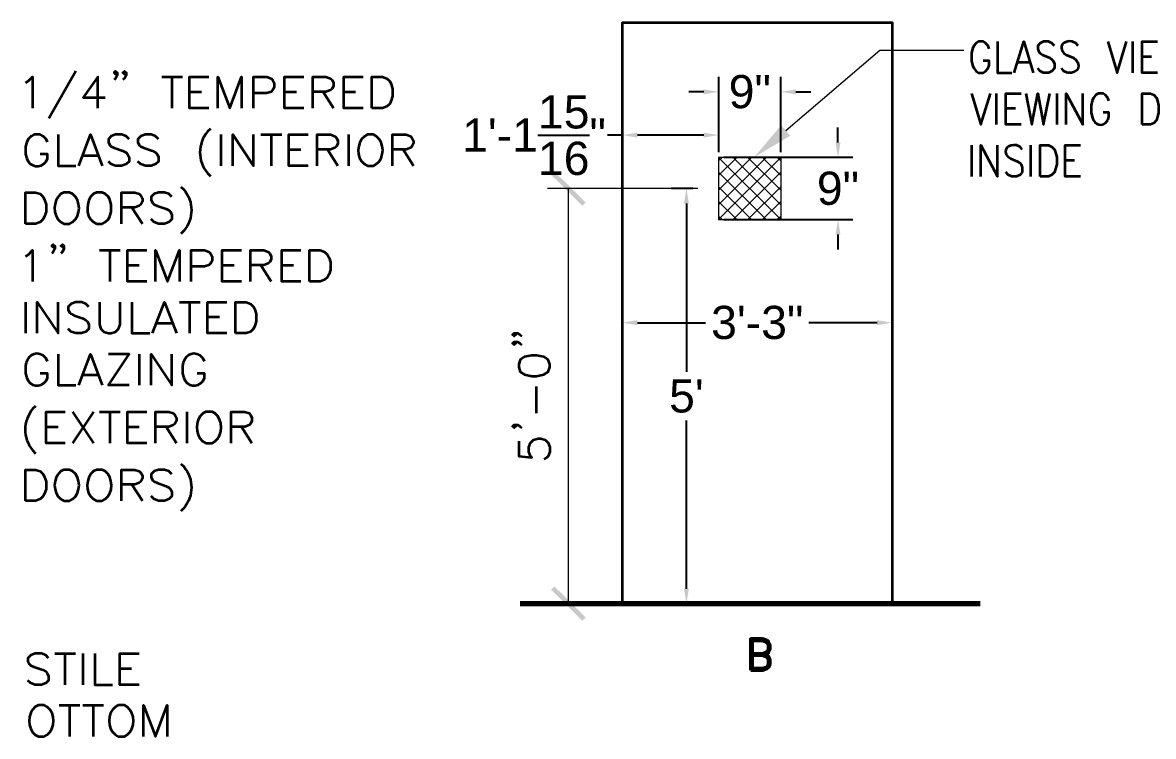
# Model space of a CAD drawing. Header units: inches. Extents: x 5 to 516, y -193 to 129.
# Drawn here: x 246.32 to 259.95, y -110.26 to -101.66 of the extents above; entities that cross this region are included whole.
import ezdxf

# ---------------------------------------------------------------- set-up
doc = ezdxf.new("R2010")
doc.units = ezdxf.units.IN
doc.header["$MEASUREMENT"] = 0
for name, color, linetype in [('Highlight', 210, 'Continuous'), ('PDF3_Geometry', 7, 'Continuous'), ('PDF3_Solid Fills', 7, 'Continuous')]:
    doc.layers.add(name, color=color, linetype=linetype)
doc.styles.get("Standard").update_dxf_attribs({"font": 'arial.ttf'})
doc.dimstyles.get("Standard").update_dxf_attribs({"dimtxt": 0.4, "dimasz": 0.18, "dimexe": 0.18, "dimexo": 0.0625, "dimgap": 0.09, "dimtad": 0, "dimtih": 1, "dimtoh": 1, "dimdec": 4, "dimlfac": 12, "dimzin": 0, "dimdsep": 46, "dimlunit": 4, "dimtxsty": 'Standard', "dimcen": 0.09, "dimadec": 3, "dimazin": 0, "dimtfac": 1, "dimtdec": 4, "dimtofl": 0, "dimtmove": 0, "dimatfit": 3, "dimfxl": 1, "dimtolj": 1, "dimtzin": 0, "dimarcsym": 0})

# ---------------------------------------------------------------- blocks, each defined once
blk = doc.blocks.new('*D21')
at = {"layer": 'Defpoints', "color": 0, "transparency": 16777216}
for p in [(254.456, -103.659), (252.312, -108.659), (254.317, -108.659)]:
    blk.add_point(p, dxfattribs=at)
at = {"layer": 'Highlight', "color": 0, "lineweight": -2, "transparency": 16777216}
for p, q in [((254.393, -103.659), (254.137, -103.659)), ((254.317, -103.839), (254.317, -105.865)), ((254.317, -108.479), (254.317, -106.452)), ((252.375, -108.659), (254.497, -108.659))]:
    blk.add_line(p, q, dxfattribs=at)
at = {"layer": 'Highlight', "color": 0, "transparency": 16777216}
for points in [[(254.287, -103.839), (254.347, -103.839), (254.317, -103.659)], [(254.287, -108.479), (254.347, -108.479), (254.317, -108.659)]]:
    blk.add_solid(points, dxfattribs=at)
at = {"layer": 'Highlight', "color": 0, "transparency": 16777216, "insert": (254.317, -106.159), "char_height": 0.4, "attachment_point": 5}
blk.add_mtext("\\A1;5'", dxfattribs=at)
blk = doc.blocks.new('*D22')
at = {"layer": 'Defpoints', "color": 0, "transparency": 16777216}
for p in [(254.706, -103.282), (256.144, -103.282), (254.706, -104.032)]:
    blk.add_point(p, dxfattribs=at)
at = {"layer": 'Highlight', "color": 0, "lineweight": -2, "transparency": 16777216}
for p, q in [((256.144, -103.102), (256.144, -102.922)), ((254.768, -103.282), (256.324, -103.282)), ((254.768, -104.032), (256.324, -104.032)), ((256.144, -104.212), (256.144, -104.392))]:
    blk.add_line(p, q, dxfattribs=at)
at = {"layer": 'Highlight', "color": 0, "transparency": 16777216}
for points in [[(256.114, -103.102), (256.174, -103.102), (256.144, -103.282)], [(256.114, -104.212), (256.174, -104.212), (256.144, -104.032)]]:
    blk.add_solid(points, dxfattribs=at)
at = {"layer": 'Highlight', "color": 0, "transparency": 16777216, "insert": (256.144, -103.657), "char_height": 0.4, "attachment_point": 5}
blk.add_mtext('\\A1;9"', dxfattribs=at)
blk = doc.blocks.new('*D23')
at = {"layer": 'Defpoints', "color": 0, "transparency": 16777216}
for p in [(254.706, -102.493), (254.706, -103.282), (255.456, -103.282)]:
    blk.add_point(p, dxfattribs=at)
at = {"layer": 'Highlight', "color": 0, "lineweight": -2, "transparency": 16777216}
for p, q in [((254.706, -103.22), (254.706, -102.313)), ((255.456, -103.22), (255.456, -102.313)), ((254.526, -102.493), (254.346, -102.493)), ((255.636, -102.493), (255.816, -102.493))]:
    blk.add_line(p, q, dxfattribs=at)
at = {"layer": 'Highlight', "color": 0, "transparency": 16777216}
for points in [[(254.526, -102.463), (254.526, -102.523), (254.706, -102.493)], [(255.636, -102.463), (255.636, -102.523), (255.456, -102.493)]]:
    blk.add_solid(points, dxfattribs=at)
at = {"layer": 'Highlight', "color": 0, "transparency": 16777216, "insert": (255.081, -102.493), "char_height": 0.4, "attachment_point": 5}
blk.add_mtext('\\A1;9"', dxfattribs=at)
blk = doc.blocks.new('*D24')
at = {"layer": 'Defpoints', "color": 0, "transparency": 16777216}
for p in [(253.546, -103.014), (253.546, -103.014), (254.706, -103.282)]:
    blk.add_point(p, dxfattribs=at)
at = {"layer": 'Highlight', "color": 0, "lineweight": -2, "transparency": 16777216}
for p, q in [((253.546, -102.951), (253.546, -102.834)), ((254.706, -103.22), (254.706, -102.834)), ((253.546, -103.014), (253.366, -103.014)), ((254.526, -103.014), (253.726, -103.014))]:
    blk.add_line(p, q, dxfattribs=at)
at = {"layer": 'Highlight', "color": 0, "transparency": 16777216}
for points in [[(253.726, -102.984), (253.726, -103.044), (253.546, -103.014)], [(254.526, -102.984), (254.526, -103.044), (254.706, -103.014)]]:
    blk.add_solid(points, dxfattribs=at)
at = {"layer": 'Highlight', "color": 0, "transparency": 16777216, "insert": (252.48, -103.014), "char_height": 0.4, "attachment_point": 5}
blk.add_mtext('\\A1;1\'-1{\\H1x;\\S15/16;}"', dxfattribs=at)
blk = doc.blocks.new('*D25')
at = {"layer": 'Defpoints', "color": 0, "transparency": 16777216}
for p in [(253.546, -105.274), (256.795, -105.274), (256.795, -105.274)]:
    blk.add_point(p, dxfattribs=at)
at = {"layer": 'Highlight', "color": 0, "lineweight": -2, "transparency": 16777216}
for p, q in [((253.546, -105.211), (253.546, -105.094)), ((256.795, -105.211), (256.795, -105.094)), ((253.726, -105.274), (254.549, -105.274)), ((256.615, -105.274), (255.792, -105.274))]:
    blk.add_line(p, q, dxfattribs=at)
at = {"layer": 'Highlight', "color": 0, "transparency": 16777216}
for points in [[(253.726, -105.244), (253.726, -105.304), (253.546, -105.274)], [(256.615, -105.244), (256.615, -105.304), (256.795, -105.274)]]:
    blk.add_solid(points, dxfattribs=at)
at = {"layer": 'Highlight', "color": 0, "transparency": 16777216, "insert": (255.171, -105.274), "char_height": 0.4, "attachment_point": 5}
blk.add_mtext('\\A1;3\'-3"', dxfattribs=at)

msp = doc.modelspace()

# ---------------------------------------------------------------- hatches: boundary and pattern name
at = {"layer": 'PDF3_Solid Fills', "transparency": 33554559}
for points in [[(253.0624044, -103.8655259), (253.1024018, -103.8255285), (252.7257611, -103.452219), (252.6857619, -103.4922165)], [(252.7257594, -108.4518984), (252.685762, -108.4918958), (253.0624061, -108.8652053), (253.1024019, -108.8252078)]]:
    msp.add_hatch(color=256, dxfattribs=at).paths.add_polyline_path(points)

# ---------------------------------------------------------------- linework, layer by layer
at = {"layer": 'PDF3_Geometry', "lineweight": 35}
for points in [[(253.5457074, -108.6585519), (253.5457074, -101.6590007), (256.795499, -101.6590007), (256.795499, -108.6585519)], [(257.9654239, -101.975646), (257.9520914, -101.9389817), (257.9220933, -101.9056505), (257.8954284, -101.8856518), (257.8387654, -101.8856518), (257.8087673, -101.9056505), (257.7821023, -101.9389817), (257.7654367, -101.975646), (257.7521042, -102.0289759), (257.7521042, -102.1189702), (257.7654367, -102.1723001), (257.7821023, -102.2089644), (257.8087673, -102.2422956), (257.8387654, -102.2622943), (257.8954284, -102.2622943), (257.9220933, -102.2422956), (257.9520914, -102.2089644), (257.9654239, -102.1723001), (257.9654239, -102.1189702), (257.8954284, -102.1189702)], [(258.0654168, -101.8856521), (258.0654168, -102.2622946), (258.238739, -102.2622946)], [(258.265406, -102.2622962), (258.3820652, -101.8856537), (258.4953913, -102.2622962)], [(258.752042, -101.9389832), (258.722044, -101.905652), (258.6820465, -101.8856533), (258.6220504, -101.8856533), (258.5820529, -101.905652), (258.5520549, -101.9389832), (258.5520549, -101.9756475), (258.5653873, -102.0123118), (258.5820529, -102.0289774), (258.6087179, -102.045643), (258.695379, -102.0823073), (258.722044, -102.1023061), (258.7387096, -102.1189716), (258.752042, -102.155636), (258.752042, -102.2089659), (258.722044, -102.2422971), (258.6820465, -102.2622958), (258.6220504, -102.2622958), (258.5820529, -102.2422971), (258.5520549, -102.2089659)], [(259.0386888, -101.9389832), (259.0086908, -101.905652), (258.9653602, -101.8856533)], [(259.3953317, -101.8856521), (259.5086577, -102.2622946), (259.6219838, -101.8856521)], [(259.6953138, -101.8856521), (259.6953138, -102.2622946)], [(259.9952933, -102.2622962), (259.8086386, -102.2622962), (259.8086386, -101.8856537), (259.9952933, -101.8856537)], [(258.8653666, -102.0289774), (258.8953647, -102.045643), (258.9820258, -102.0823073)], [(259.8086386, -102.06564), (259.9219647, -102.06564)], [(258.3087348, -102.135636), (258.452059, -102.135636)], [(258.9086972, -102.2622958), (258.8653666, -102.2422971), (258.8387016, -102.2089659)], [(246.3495033, -102.38562), (246.3828345, -102.3656213), (246.4361644, -102.3122914), (246.4361644, -102.6889339)], [(246.9561302, -102.2422966), (246.6328175, -102.8122601)], [(247.222779, -102.6889335), (247.222779, -102.312291), (247.0461237, -102.5622749), (247.3127733, -102.5622749)], [(247.4560981, -102.2589615), (247.4360994, -102.2789602), (247.4194338, -102.2589615), (247.4360994, -102.2422959), (247.4560981, -102.2589615), (247.4560981, -102.2956258), (247.4360994, -102.3322902), (247.4194338, -102.3489558)], [(247.562757, -102.2589615), (247.5460914, -102.2789602), (247.5260927, -102.2589615), (247.5460914, -102.2422959), (247.562757, -102.2589615), (247.562757, -102.2956258), (247.5460914, -102.3322902), (247.5260927, -102.3489558)], [(247.9927289, -102.312291), (248.2427128, -102.312291)], [(248.1160561, -102.312291), (248.1160561, -102.6889335)], [(248.5626956, -102.6889351), (248.3293772, -102.6889351), (248.3293772, -102.3122926), (248.5626956, -102.3122926)], [(248.6693551, -102.6889351), (248.6693551, -102.3122926), (248.8126793, -102.6889351), (248.9560034, -102.3122926), (248.9560034, -102.6889351)], [(249.099327, -102.6889351), (249.099327, -102.3122926), (249.2593168, -102.3122926), (249.3126467, -102.3322913), (249.3293123, -102.3489569), (249.349311, -102.3856212), (249.349311, -102.4389511), (249.3293123, -102.4722823), (249.3126467, -102.492281), (249.2593168, -102.5089466), (249.099327, -102.5089466)], [(249.7059532, -102.6889351), (249.4726348, -102.6889351), (249.4726348, -102.3122926), (249.7059532, -102.3122926)], [(249.8126127, -102.6889351), (249.8126127, -102.3122926), (249.9726025, -102.3122926), (250.0259324, -102.3322913), (250.0459311, -102.3489569), (250.0625967, -102.3856212), (250.0625967, -102.4189524), (250.0459311, -102.4556167), (250.0259324, -102.4722823), (249.9726025, -102.492281), (249.8126127, -102.492281)], [(250.4192421, -102.6889351), (250.1892569, -102.6889351), (250.1892569, -102.3122926), (250.4192421, -102.3122926)], [(248.3293772, -102.4922806), (248.4727013, -102.4922806)], [(249.4726348, -102.4922806), (249.6159589, -102.4922806)], [(249.9392729, -102.4922806), (250.0625983, -102.6889346)], [(250.1892569, -102.4922806), (250.3292479, -102.4922806)], [(257.7521061, -102.5122802), (257.8654322, -102.8855896), (257.9820914, -102.5122802)], [(258.0520849, -102.5122802), (258.0520849, -102.8855896)], [(258.3520644, -102.8855879), (258.1654097, -102.8855879), (258.1654097, -102.5122785), (258.3520644, -102.5122785)], [(258.4087277, -102.5122802), (258.4820564, -102.8855896), (258.5520519, -102.5122802), (258.6220474, -102.8855896), (258.695376, -102.5122802)], [(258.7820389, -102.5122802), (258.7820389, -102.8855896)], [(258.8953637, -102.8855879), (258.8953637, -102.5122785), (259.0953509, -102.8855879), (259.0953509, -102.5122785)], [(259.4086636, -102.6022741), (259.3953311, -102.5656098), (259.3653331, -102.5289455), (259.3386681, -102.5122799), (259.2820051, -102.5122799), (259.252007, -102.5289455), (259.2220089, -102.5656098), (259.2086764, -102.6022741), (259.195344, -102.655604), (259.195344, -102.7422652), (259.2086764, -102.7955951)], [(258.1654097, -102.6889351), (258.2820689, -102.6889351)], [(259.3953311, -102.8322594), (259.4086636, -102.7955951), (259.4086636, -102.7422652), (259.3386681, -102.7422652)], [(246.6161522, -103.0989091), (246.5994866, -103.0622448), (246.5628223, -103.0289136), (246.526158, -103.0089149), (246.4561625, -103.0089149), (246.4194982, -103.0289136), (246.3828338, -103.0622448), (246.3661682, -103.0989091), (246.3495027, -103.152239), (246.3495027, -103.2422332), (246.3661682, -103.2955632)], [(246.742809, -103.0089134), (246.742809, -103.385556), (246.9561287, -103.385556)], [(246.992793, -103.3855559), (247.132784, -103.0089134), (247.2761081, -103.3855559)], [(247.5994232, -103.0622429), (247.5627589, -103.0289117), (247.509429, -103.008913), (247.4361003, -103.008913), (247.3827704, -103.0289117), (247.3494392, -103.0622429), (247.3494392, -103.0989072), (247.3661048, -103.1355715), (247.3827704, -103.1522371), (247.4194347, -103.1689027), (247.5260946, -103.205567), (247.5627589, -103.2222326), (247.5794245, -103.2422313), (247.5994232, -103.2788957), (247.5994232, -103.3322256), (247.5627589, -103.3655568), (247.509429, -103.3855555), (247.4361003, -103.3855555), (247.3827704, -103.3655568), (247.3494392, -103.3322256)], [(247.956066, -103.0622429), (247.9194017, -103.0289117), (247.8660718, -103.008913), (247.7960763, -103.008913), (247.7427464, -103.0289117), (247.7060821, -103.0622429), (247.7060821, -103.0989072), (247.7227477, -103.1355715), (247.7427464, -103.1522371), (247.7760776, -103.1689027), (247.8827374, -103.205567), (247.9194017, -103.2222326), (247.9360673, -103.2422313), (247.956066, -103.2788957), (247.956066, -103.3322256), (247.9194017, -103.3655568), (247.8660718, -103.3855555), (247.7960763, -103.3855555), (247.7427464, -103.3655568), (247.7060821, -103.3322256)], [(248.5793612, -102.9389191), (248.54603, -102.9722503)], [(248.706018, -103.0089134), (248.706018, -103.385556)], [(248.8493431, -103.3855559), (248.8493431, -103.0089134), (249.099327, -103.3855559), (249.099327, -103.0089134)], [(249.189321, -103.0089134), (249.439305, -103.0089134)], [(249.3126448, -103.0089134), (249.3126448, -103.385556)], [(249.7592843, -103.3855559), (249.5259659, -103.3855559), (249.5259659, -103.0089134), (249.7592843, -103.0089134)], [(249.8659439, -103.3855559), (249.8659439, -103.0089134), (250.0259336, -103.0089134), (250.0792635, -103.0289121), (250.0992622, -103.0455777), (250.1159278, -103.082242), (250.1159278, -103.1155732), (250.0992622, -103.1522375), (250.0792635, -103.1689031), (250.0259336, -103.1889018), (249.8659439, -103.1889018)], [(250.2425846, -103.0089134), (250.2425846, -103.385556)], [(250.5792305, -103.0289122), (250.5458993, -103.0089134), (250.4725707, -103.0089134), (250.4392395, -103.0289122), (250.4025752, -103.0622434)], [(250.7758858, -103.3855559), (250.7758858, -103.0089134), (250.9392087, -103.0089134), (250.9925386, -103.0289121), (251.0092042, -103.0455777), (251.0258698, -103.082242), (251.0258698, -103.1155732), (251.0092042, -103.1522375), (250.9925386, -103.1689031), (250.9392087, -103.1889018), (250.7758858, -103.1889018)], [(257.7521061, -103.1355719), (257.7521061, -103.5122144)], [(257.865431, -103.5122161), (257.865431, -103.1355735), (258.0654182, -103.5122161), (258.0654182, -103.1355735)], [(258.3653989, -103.1889031), (258.338734, -103.1555719), (258.2954034, -103.1355731)], [(258.4653918, -103.1355719), (258.4653918, -103.5122144)], [(259.0653534, -103.5122161), (258.8820318, -103.5122161), (258.8820318, -103.1355735), (259.0653534, -103.1355735)], [(246.5994866, -103.3322275), (246.6161522, -103.2955632), (246.6161522, -103.2422332), (246.526158, -103.2422332)], [(247.0461241, -103.2588974), (247.2227795, -103.2588974)], [(249.5259659, -103.1889031), (249.6692901, -103.1889031)], [(249.9926006, -103.1889031), (250.1159261, -103.3855571)], [(250.9025426, -103.1889031), (251.025868, -103.3855571)], [(258.1954098, -103.2788973), (258.2220748, -103.2955629), (258.3087359, -103.3322272), (258.338734, -103.3522259), (258.3520665, -103.3688915), (258.3653989, -103.4055558), (258.3653989, -103.4588857), (258.338734, -103.4922169), (258.2954034, -103.5122157), (258.2387404, -103.5122157), (258.1954098, -103.4922169), (258.1654118, -103.4588857)], [(250.4725707, -103.385556), (250.5458993, -103.385556), (250.5792305, -103.3655572)], [(258.8820318, -103.3155598), (258.9953579, -103.3155598)], [(248.54603, -103.4722182), (248.5793612, -103.5088825)], [(246.9194649, -103.7222015), (246.8828006, -103.7055359), (246.8128051, -103.7055359), (246.7761407, -103.7222015), (246.7428095, -103.7588658)], [(247.2061141, -104.0821784), (247.2761096, -104.0821784), (247.312774, -104.0621797), (247.3494383, -104.0288485), (247.3661039, -103.9921842), (247.3827695, -103.9388543), (247.3827695, -103.8488601), (247.3661039, -103.7955301), (247.3494383, -103.7588658), (247.312774, -103.7222015), (247.2761096, -103.7055359), (247.2061141, -103.7055359), (247.1694498, -103.7222015), (247.1327855, -103.7588658)], [(247.5094292, -104.0821784), (247.5094292, -103.7055358), (247.669419, -103.7055358), (247.7227489, -103.7222014), (247.7427476, -103.7422002), (247.7594132, -103.7788645), (247.7594132, -103.8121957), (247.7427476, -103.84886), (247.7227489, -103.8655256), (247.669419, -103.8855243), (247.5094292, -103.8855243)], [(248.1160561, -103.7588654), (248.0793917, -103.722201), (248.0260618, -103.7055354), (247.9560663, -103.7055354), (247.9027364, -103.722201), (247.8660721, -103.7588654), (247.8660721, -103.7955297), (247.8827377, -103.832194), (247.9027364, -103.8488596), (247.9360676, -103.8655252), (248.0460605, -103.9021895), (248.0793917, -103.9188551), (248.0993905, -103.9388538), (248.1160561, -103.9755181), (248.1160561, -104.028848), (248.0793917, -104.0621792), (248.0260618, -104.082178), (247.9560663, -104.082178), (247.9027364, -104.0621792), (247.8660721, -104.028848)], [(248.2227149, -103.6355399), (248.2593793, -103.6688711)], [(247.632753, -103.8855238), (247.7594116, -104.0821779)], [(246.8128051, -104.0821784), (246.8828006, -104.0821784), (246.9194649, -104.0621797)], [(248.2593793, -104.168839), (248.2227149, -104.2055033)], [(246.7061462, -104.348829), (246.6861475, -104.3654946), (246.6694819, -104.348829), (246.6861475, -104.3321634), (246.7061462, -104.348829), (246.7061462, -104.3854933), (246.6861475, -104.4188245), (246.6694819, -104.4388232)], [(246.8128051, -104.348829), (246.7961395, -104.3654946), (246.7761407, -104.348829), (246.7961395, -104.3321634), (246.8128051, -104.348829), (246.8128051, -104.3854933), (246.7961395, -104.4188245), (246.7761407, -104.4388232)], [(246.3495033, -104.4754857), (246.3828345, -104.455487), (246.4361644, -104.4021571), (246.4361644, -104.7787996)], [(247.2427769, -104.4021567), (247.4927609, -104.4021567)], [(247.3661041, -104.4021567), (247.3661041, -104.7787992)], [(247.8127437, -104.7788008), (247.5794253, -104.7788008), (247.5794253, -104.4021583), (247.8127437, -104.4021583)], [(247.9194032, -104.7788008), (247.9194032, -104.4021583), (248.0627274, -104.7788008), (248.2060515, -104.4021583), (248.2060515, -104.7788008)], [(248.3493751, -104.7788008), (248.3493751, -104.4021583), (248.5093649, -104.4021583), (248.5626948, -104.4188239), (248.5793604, -104.4388226), (248.5993591, -104.475487), (248.5993591, -104.5288169), (248.5793604, -104.5621481), (248.5626948, -104.5821468), (248.5093649, -104.5988124), (248.3493751, -104.5988124)], [(248.9560013, -104.7788008), (248.7226829, -104.7788008), (248.7226829, -104.4021583), (248.9560013, -104.4021583)], [(249.0626608, -104.7788008), (249.0626608, -104.4021583), (249.2226506, -104.4021583), (249.2759805, -104.4188239), (249.2959792, -104.4388226), (249.3126448, -104.475487), (249.3126448, -104.5088182), (249.2959792, -104.5454825), (249.2759805, -104.5621481), (249.2226506, -104.5821468), (249.0626608, -104.5821468)], [(249.6692902, -104.7788008), (249.439305, -104.7788008), (249.439305, -104.4021583), (249.6692902, -104.4021583)], [(247.5794253, -104.5821463), (247.7227494, -104.5821463)], [(248.7226829, -104.5821463), (248.866007, -104.5821463)], [(249.189321, -104.5821463), (249.3126464, -104.7788004)], [(249.439305, -104.5821463), (249.579296, -104.5821463)], [(246.3495033, -105.0287848), (246.3495033, -105.4020942)], [(246.492825, -105.4020926), (246.492825, -105.0287832), (246.742809, -105.4020926), (246.742809, -105.0287832)], [(247.1161202, -105.0821143), (247.0794559, -105.0454499), (247.0261259, -105.0287843), (246.9561304, -105.0287843), (246.9028005, -105.0454499), (246.8661362, -105.0821143), (246.8661362, -105.1154455), (246.8828018, -105.1521098), (246.9028005, -105.1687754), (246.9361317, -105.1887741), (247.0461247, -105.2254384), (247.0794559, -105.242104), (247.0994546, -105.2587696), (247.1161202, -105.2954339), (247.1161202, -105.3487638), (247.0794559, -105.3854281), (247.0261259, -105.4020937), (246.9561304, -105.4020937), (246.9028005, -105.3854281), (246.8661362, -105.3487638)], [(247.2427769, -105.0287848), (247.2427769, -105.2954344), (247.2594425, -105.3487643), (247.2961069, -105.3854286), (247.3494368, -105.4020942), (247.382768, -105.4020942), (247.4360979, -105.3854286), (247.4727622, -105.3487643), (247.4927609, -105.2954344), (247.4927609, -105.0287848)], [(247.632753, -105.0287848), (247.632753, -105.4020942), (247.8494058, -105.4020942)], [(247.882737, -105.4020926), (248.0260611, -105.0287832), (248.1693853, -105.4020926)], [(248.20605, -105.0287848), (248.456034, -105.0287848)], [(248.3293772, -105.0287848), (248.3293772, -105.4020942)], [(248.7760132, -105.4020926), (248.5460279, -105.4020926), (248.5460279, -105.0287832), (248.7760132, -105.0287832)], [(248.5460279, -105.2054398), (248.6893521, -105.2054398)], [(247.9360681, -105.2787688), (248.1160566, -105.2787688)], [(252.2424564, -105.3987596), (252.259122, -105.4187583), (252.2424564, -105.4354239), (252.2224577, -105.4187583), (252.2424564, -105.3987596), (252.2791207, -105.3987596), (252.3124519, -105.4187583), (252.3324506, -105.4354239)], [(252.2424564, -105.5054202), (252.259122, -105.5254189), (252.2424564, -105.5420845), (252.2224577, -105.5254189), (252.2424564, -105.5054202), (252.2791207, -105.5054202), (252.3124519, -105.5254189), (252.3324506, -105.5420845)], [(246.6161522, -105.7420722), (246.5994866, -105.7054079), (246.5628223, -105.6687436)], [(246.742809, -105.6520766), (246.742809, -106.0287191), (246.9561287, -106.0287191)], [(246.992793, -106.0287207), (247.132784, -105.6520782), (247.2761081, -106.0287207)], [(247.5994232, -106.0287207), (247.3494392, -106.0287207), (247.5994232, -105.6520782), (247.3494392, -105.6520782)], [(247.722747, -105.6520766), (247.722747, -106.0287191)], [(247.8660721, -106.0287207), (247.8660721, -105.6520782), (248.1160561, -106.0287207), (248.1160561, -105.6520782)], [(248.5093651, -105.7420722), (248.4926995, -105.7054079), (248.4560352, -105.6687436)], [(246.3495027, -105.7954021), (246.3495027, -105.8853964), (246.3661682, -105.9387263)], [(246.5994866, -105.9753906), (246.6161522, -105.9387263), (246.6161522, -105.8853964), (246.526158, -105.8853964)], [(248.2427156, -105.7954021), (248.2427156, -105.8853964), (248.2593812, -105.9387263)], [(248.4926995, -105.9753906), (248.5093651, -105.9387263), (248.5093651, -105.8853964), (248.4193709, -105.8853964)], [(247.0461241, -105.9020605), (247.2227795, -105.9020605)], [(252.5091087, -106.3653657), (252.5091087, -106.0420531)], [(246.4728271, -106.2787047), (246.4361628, -106.3120359)], [(246.8294726, -106.7253415), (246.5994873, -106.7253415), (246.5994873, -106.348699), (246.8294726, -106.348699)], [(246.9194673, -106.3487007), (247.1694513, -106.7253433)], [(247.1694513, -106.3487007), (246.9194673, -106.7253433)], [(247.2427769, -106.3487007), (247.4927609, -106.3487007)], [(247.3661041, -106.3487007), (247.3661041, -106.7253433)], [(247.8127437, -106.7253415), (247.5794253, -106.7253415), (247.5794253, -106.348699), (247.8127437, -106.348699)], [(247.9194032, -106.7253415), (247.9194032, -106.348699), (248.079393, -106.348699), (248.1327229, -106.3653646), (248.1527216, -106.3853633), (248.1693872, -106.4186945), (248.1693872, -106.4553588), (248.1527216, -106.4920231), (248.1327229, -106.5086887), (248.079393, -106.5286874), (247.9194032, -106.5286874)], [(248.296044, -106.3487007), (248.296044, -106.7253433)], [(248.6326899, -106.3653663), (248.5993587, -106.3487007), (248.52603, -106.3487007), (248.4926988, -106.3653663), (248.4560345, -106.4020307)], [(248.8293452, -106.7253415), (248.8293452, -106.348699), (248.992668, -106.348699), (249.0459979, -106.3653646), (249.0626635, -106.3853633), (249.0793291, -106.4186945), (249.0793291, -106.4553588), (249.0626635, -106.4920231), (249.0459979, -106.5086887), (248.992668, -106.5286874), (248.8293452, -106.5286874)], [(246.5994873, -106.5286887), (246.7428114, -106.5286887)], [(247.5794253, -106.5286887), (247.7227494, -106.5286887)], [(248.04606, -106.5286887), (248.1693854, -106.7253427)], [(248.9560019, -106.5286887), (249.0793274, -106.7253427)], [(252.2424564, -106.5053561), (252.259122, -106.5253548), (252.2424564, -106.5420204), (252.2224577, -106.5253548), (252.2424564, -106.5053561), (252.2791207, -106.5053561), (252.3124519, -106.5253548), (252.3324506, -106.5420204)], [(248.52603, -106.7253433), (248.5993587, -106.7253433), (248.6326899, -106.7053445)], [(252.2957875, -106.7020106), (252.2957875, -106.8819991), (252.4557773, -106.8986647), (252.4391117, -106.8819991), (252.419113, -106.8286691), (252.419113, -106.7753392), (252.4391117, -106.7220093), (252.4724429, -106.685345), (252.5291059, -106.6686794), (252.5624371, -106.6686794), (252.615767, -106.685345), (252.6524313, -106.7220093), (252.6690969, -106.7753392), (252.6690969, -106.8286691), (252.6524313, -106.8819991), (252.6357657, -106.8986647), (252.5991014, -106.9186634)], [(246.4361628, -106.8120038), (246.4728271, -106.8486681)], [(248.2227149, -106.9753255), (248.2593793, -107.0086567)], [(246.9194649, -107.0619871), (246.8828006, -107.0453215), (246.8128051, -107.0453215), (246.7761407, -107.0619871), (246.7428095, -107.0986514)], [(247.312774, -107.0619871), (247.2761096, -107.0453215), (247.2061141, -107.0453215), (247.1694498, -107.0619871), (247.1327855, -107.0986514)], [(247.5094292, -107.421964), (247.5094292, -107.0453215), (247.669419, -107.0453215), (247.7227489, -107.061987), (247.7427476, -107.0819858), (247.7594132, -107.115317), (247.7594132, -107.1519813), (247.7427476, -107.1886456), (247.7227489, -107.2053112), (247.669419, -107.2253099), (247.5094292, -107.2253099)], [(248.1160561, -107.0986527), (248.0793917, -107.0619883), (248.0260618, -107.0453227), (247.9560663, -107.0453227), (247.9027364, -107.0619883), (247.8660721, -107.0986527), (247.8660721, -107.135317), (247.8827377, -107.1719813), (247.9027364, -107.1886469), (247.9360676, -107.2053125), (248.0460605, -107.2419768), (248.0793917, -107.2586424), (248.0993905, -107.2786411), (248.1160561, -107.3119723), (248.1160561, -107.3653022), (248.0793917, -107.4019665), (248.0260618, -107.4219653), (247.9560663, -107.4219653), (247.9027364, -107.4019665), (247.8660721, -107.3653022)], [(247.632753, -107.2253094), (247.7594116, -107.4219635)], [(246.8128051, -107.421964), (246.8828006, -107.421964), (246.9194649, -107.4019653)], [(247.2061141, -107.421964), (247.2761096, -107.421964), (247.312774, -107.4019653)], [(248.2593793, -107.5086246), (248.2227149, -107.5452889)], [(246.6294842, -109.3151752), (246.596153, -109.281844), (246.542823, -109.2618453), (246.4694944, -109.2618453), (246.4161645, -109.281844), (246.3795002, -109.3151752), (246.3795002, -109.3518395), (246.3994989, -109.3885038), (246.4161645, -109.4051694), (246.4528288, -109.421835), (246.5594886, -109.4584993), (246.596153, -109.478498), (246.6128186, -109.4951636), (246.6294842, -109.531828), (246.6294842, -109.5851579), (246.596153, -109.6184891), (246.542823, -109.6384878), (246.4694944, -109.6384878), (246.4161645, -109.6184891), (246.3795002, -109.5851579)], [(246.7028132, -109.2618474), (246.9527972, -109.2618474)], [(246.826137, -109.2618474), (246.826137, -109.63849)], [(247.0427911, -109.2618474), (247.0427911, -109.63849)], [(247.1861162, -109.2618474), (247.1861162, -109.63849), (247.3994359, -109.63849)], [(247.7194166, -109.6384882), (247.4894313, -109.6384882), (247.4894313, -109.2618457), (247.7194166, -109.2618457)], [(247.4894313, -109.4418353), (247.6294224, -109.4418353)], [(246.6128202, -109.9018049), (246.5761559, -109.8818062), (246.5061604, -109.8818062), (246.469496, -109.9018049), (246.4361648, -109.9384692)], [(246.7561443, -109.8818062), (247.0061283, -109.8818062)], [(246.8794681, -109.8818062), (246.8794681, -110.2584487)], [(247.0427911, -109.8818062), (247.2927751, -109.8818062)], [(247.1661149, -109.8818062), (247.1661149, -110.2584487)], [(247.5760899, -109.9018049), (247.5427587, -109.8818062), (247.46943, -109.8818062), (247.4360988, -109.9018049), (247.3994345, -109.9384692)], [(247.7727451, -110.2584486), (247.7727451, -109.8818061), (247.9160693, -110.2584486), (248.0593934, -109.8818061), (248.0593934, -110.2584486)], [(246.5061604, -110.2584487), (246.5761559, -110.2584487), (246.6128202, -110.2417831)], [(247.46943, -110.2584487), (247.5427587, -110.2584487), (247.5760899, -110.2417831)]]:
    msp.add_lwpolyline(points, dxfattribs=at)
at = {"layer": 'PDF3_Geometry', "lineweight": 15}
for points in [[(255.5155823, -102.958917), (256.648843, -101.9889792), (257.6621113, -101.9889792)], [(254.7056333, -103.5022154), (254.9256192, -103.2822295)], [(254.7056333, -103.3255605), (254.7489639, -103.2822299)], [(254.7056333, -104.0321819), (255.4555852, -103.28223), (255.4555852, -104.0321819), (254.7056333, -103.28223), (254.7056333, -104.0321819), (255.4555852, -104.0321819)], [(255.4555852, -103.28223), (254.7056333, -103.28223)], [(254.7056333, -103.855527), (255.2789299, -103.2822304)], [(254.7056333, -103.678872), (255.1022745, -103.2822308)], [(255.4555852, -103.855527), (254.8822886, -103.2822304)], [(255.4555852, -103.678872), (255.058944, -103.2822308)], [(255.4555852, -103.5022154), (255.2355993, -103.2822295)], [(255.4555852, -103.3255605), (255.4122547, -103.2822299)], [(255.2789303, -104.0321819), (254.7056337, -103.4588853)], [(254.8822882, -104.0321819), (255.4555848, -103.4588853)], [(254.4556493, -103.6588724), (252.6424323, -103.6588724)], [(252.8924154, -103.6588724), (252.8924154, -108.6585519)], [(255.1022754, -104.0321819), (254.7056341, -103.6355407)], [(255.0589432, -104.0321819), (255.4555844, -103.6355407)], [(254.9256204, -104.0321819), (254.7056345, -103.812196)], [(255.2355981, -104.0321819), (255.455584, -103.812196)], [(254.7489621, -104.0321819), (254.7056315, -103.9888514)], [(255.4122564, -104.0321819), (255.455587, -103.9888514)], [(253.2957234, -108.6585519), (252.642432, -108.6585519)]]:
    msp.add_lwpolyline(points, dxfattribs=at)
at = {"layer": 'PDF3_Geometry', "lineweight": 35}
for points in [[(250.5259018, -102.6889351), (250.5259018, -102.3122926), (250.6525604, -102.3122926), (250.7058903, -102.3322913), (250.7425546, -102.3656225), (250.7592202, -102.4022868), (250.7758858, -102.4556167), (250.7758858, -102.545611), (250.7592202, -102.5989409), (250.7425546, -102.6356052), (250.7058903, -102.6689364), (250.6525604, -102.6889351)], [(259.8086386, -102.8855879), (259.8086386, -102.5122785), (259.9086322, -102.5122785), (259.9519628, -102.5289441), (259.9819609, -102.5656085), (259.9952933, -102.6022728), (260.0086258, -102.6556027), (260.0086258, -102.7422638), (259.9952933, -102.7955937), (259.9819609, -102.832258), (259.9519628, -102.8689223), (259.9086322, -102.8855879)], [(258.5820497, -103.5122161), (258.5820497, -103.1355735), (258.6820433, -103.1355735), (258.7220407, -103.1555723), (258.7520388, -103.1889035), (258.7653713, -103.2255678), (258.7820369, -103.2788977), (258.7820369, -103.3688919), (258.7653713, -103.4222218), (258.7520388, -103.4588861), (258.7220407, -103.4922173), (258.6820433, -103.5122161)], [(246.3495033, -104.0821784), (246.3495033, -103.7055358), (246.4728288, -103.7055358), (246.5261587, -103.7222014), (246.562823, -103.7588658), (246.5794886, -103.7955301), (246.5994873, -103.84886), (246.5994873, -103.9388542), (246.5794886, -103.9921841), (246.562823, -104.0288485), (246.5261587, -104.0621796), (246.4728288, -104.0821784)], [(249.7759499, -104.7788008), (249.7759499, -104.4021583), (249.9026085, -104.4021583), (249.9559384, -104.4188239), (249.9926027, -104.4554882), (250.0092683, -104.4921526), (250.0259339, -104.5454825), (250.0259339, -104.6354767), (250.0092683, -104.6888066), (249.9926027, -104.7254709), (249.9559384, -104.7588021), (249.9026085, -104.7788008)], [(248.8826729, -105.4020926), (248.8826729, -105.0287832), (249.0093314, -105.0287832), (249.0626614, -105.0454488), (249.0993257, -105.0821131), (249.1159913, -105.1154443), (249.1326569, -105.1687742), (249.1326569, -105.2587684), (249.1159913, -105.3120984), (249.0993257, -105.3487627), (249.0626614, -105.385427), (249.0093314, -105.4020926)], [(252.2957875, -105.8087336), (252.3124531, -105.8653966), (252.365783, -105.8987278), (252.4557773, -105.9187265), (252.5091072, -105.9187265), (252.5991014, -105.8987278), (252.6524313, -105.8653966), (252.6690969, -105.8087336), (252.6690969, -105.7754024), (252.6524313, -105.7220725), (252.5991014, -105.6854082), (252.5091072, -105.6687426), (252.4557773, -105.6687426), (252.365783, -105.6854082), (252.3124531, -105.7220725), (252.2957875, -105.7754024)], [(246.3495033, -107.421964), (246.3495033, -107.0453215), (246.4728288, -107.0453215), (246.5261587, -107.061987), (246.562823, -107.0986514), (246.5794886, -107.1353157), (246.5994873, -107.1886456), (246.5994873, -107.2786398), (246.5794886, -107.3319697), (246.562823, -107.3653009), (246.5261587, -107.4019653), (246.4728288, -107.421964)]]:
    msp.add_lwpolyline(points, close=True, dxfattribs=at)
at = {"layer": 'PDF3_Geometry', "lineweight": 70}
msp.add_lwpolyline([(252.3124525, -108.6585519), (257.8587633, -108.6585519)], dxfattribs=at)
at = {"layer": 'PDF3_Geometry', "lineweight": 50}
for points in [[(255.2322674, -109.2818449), (255.2855973, -109.2651793), (255.3055961, -109.2451805), (255.3222617, -109.2118493), (255.3222617, -109.1551863), (255.3055961, -109.1218551), (255.2855973, -109.1018564), (255.2322674, -109.0851908), (255.0922764, -109.0851908), (255.0922764, -109.4618333)], [(255.1089413, -109.2651803), (255.2322667, -109.2651803), (255.2855967, -109.2451816), (255.3055954, -109.2118504), (255.3055954, -109.1551873), (255.2855967, -109.1218561), (255.2322667, -109.1018574), (255.1089413, -109.1018574), (255.1089413, -109.4418356)], [(255.2322651, -109.2651804), (255.285595, -109.281846), (255.3055938, -109.2985116), (255.3222594, -109.3351759), (255.3222594, -109.3885058), (255.3055938, -109.4251702), (255.285595, -109.4418358), (255.2322651, -109.4618345), (255.0922741, -109.4618345)], [(255.1089413, -109.2818453), (255.2322667, -109.2818453), (255.2855967, -109.2985109), (255.3055954, -109.3351753), (255.3055954, -109.3885052), (255.2855967, -109.4251695), (255.2322667, -109.4418351), (255.1089413, -109.4418351)]]:
    msp.add_lwpolyline(points, dxfattribs=at)
at = {"layer": 'PDF3_Geometry', "lineweight": 35}
for points in [[(258.9653602, -101.8856533), (258.867922, -101.8687655), (258.7922046, -101.9413719), (258.8653666, -102.0289774)], [(258.9820258, -102.0823073), (259.0898522, -102.153025), (259.048466, -102.2817945), (258.9086972, -102.2622958)], [(259.2086764, -102.7955951), (259.2304528, -102.8934777), (259.3392792, -102.9316975), (259.3953311, -102.8322594)], [(248.54603, -102.9722503), (248.4252599, -103.1198519), (248.4204825, -103.3257832), (248.54603, -103.4722182)], [(250.5792305, -103.3655572), (250.6815573, -103.2903954), (250.6815573, -103.104074), (250.5792305, -103.0289122)], [(250.4025752, -103.0622434), (250.3331352, -103.1630702), (250.3503563, -103.3335593), (250.4725707, -103.385556)], [(258.2954034, -103.1355731), (258.2006317, -103.1202408), (258.1136928, -103.1900696), (258.1954098, -103.2788973)], [(246.3661682, -103.2955632), (246.4036658, -103.4008897), (246.5274912, -103.4249993), (246.5994866, -103.3322275)], [(248.2593793, -103.6688711), (248.3803159, -103.822639), (248.3827602, -104.0154044), (248.2593793, -104.168839)], [(246.7428095, -103.7588658), (246.6730362, -103.8563596), (246.6924239, -104.0365147), (246.8128051, -104.0821784)], [(246.9194649, -104.0621797), (247.0238471, -103.9839625), (247.0195696, -103.8026408), (246.9194649, -103.7222015)], [(247.1327855, -103.7588658), (247.0720672, -103.8590816), (247.0813999, -104.0371258), (247.2061141, -104.0821784)], [(246.5628223, -105.6687436), (246.4528849, -105.6073586), (246.3683903, -105.6838537), (246.3495027, -105.7954021)], [(248.4560352, -105.6687436), (248.3460978, -105.6073586), (248.2616032, -105.6838537), (248.2427156, -105.7954021)], [(246.3661682, -105.9387263), (246.4036658, -106.0440529), (246.5274912, -106.0681624), (246.5994866, -105.9753906)], [(248.2593812, -105.9387263), (248.2968787, -106.0440529), (248.4207597, -106.0681624), (248.4926995, -105.9753906)], [(246.4361628, -106.3120359), (246.3185592, -106.4673593), (246.3162816, -106.657236), (246.4361628, -106.8120038)], [(248.4560345, -106.4020307), (248.3866501, -106.5028575), (248.4038157, -106.6733466), (248.52603, -106.7253433)], [(248.6326899, -106.7053445), (248.736961, -106.6376267), (248.7335167, -106.4362507), (248.6326899, -106.3653663)], [(246.7428095, -107.0986514), (246.6718141, -107.1992005), (246.6939793, -107.373356), (246.8128051, -107.421964)], [(246.9194649, -107.4019653), (247.0240137, -107.3191373), (247.0195696, -107.1437041), (246.9194649, -107.0619871)], [(247.1327855, -107.0986514), (247.0716227, -107.2011449), (247.081511, -107.3723561), (247.2061141, -107.421964)], [(247.312774, -107.4019653), (247.4119343, -107.3318587), (247.4092122, -107.132427), (247.312774, -107.0619871)], [(248.2593793, -107.0086567), (248.3803159, -107.1624246), (248.3827602, -107.35519), (248.2593793, -107.5086246)], [(246.4361648, -109.9384692), (246.363114, -110.0269636), (246.3922788, -110.2261175), (246.5061604, -110.2584487)], [(246.6128202, -110.2417831), (246.7128693, -110.1600661), (246.717369, -109.9846329), (246.6128202, -109.9018049)], [(247.3994345, -109.9384692), (247.3276058, -110.0292967), (247.3522153, -110.2181735), (247.46943, -110.2584487)], [(247.5760899, -110.2417831), (247.676139, -110.1601217), (247.6806387, -109.9846329), (247.5760899, -109.9018049)]]:
    msp.add_open_spline(points, degree=3, dxfattribs=at)
at = {"layer": 'PDF3_Solid Fills', "lineweight": 15, "transparency": 33554559}
msp.add_solid([(255.5689101, -103.0222471), (255.1322714, -103.2822304), (255.4589171, -102.8955885)], dxfattribs=at)

# ---------------------------------------------------------------- dimensions: what is measured, and where the dimension line sits
at = {"layer": 'Highlight'}
for base, p1, p2, picture, middle in [((254.7056333, -102.4927786), (255.4555852, -103.28223), (254.7056333, -103.28223), '*D23', (255.0806093, -102.4927786)), ((253.5457074, -103.0137489), (254.7056333, -103.28223), (253.5457074, -103.0137489), '*D24', (252.4803459, -103.0137489))]:
    dim = msp.add_linear_dim(base=base, p1=p1, p2=p2, dimstyle='Standard', dxfattribs=at)
    dim.commit()
    dim.dimension.update_dxf_attribs({"geometry": picture, "text_midpoint": middle})
for base, p1, p2, angle, picture, middle in [((256.1442698, -103.28223), (254.7056333, -104.0321819), (254.7056333, -103.28223), 90, '*D22', (256.1442698, -103.657206)), ((254.3168155, -108.6585519), (254.4556493, -103.6588724), (252.3124525, -108.6585519), 90, '*D21', (254.3168155, -106.1587122)), ((256.795499, -105.2739462), (253.5457074, -105.2739462), (256.795499, -105.2739462), 180, '*D25', (255.1706032, -105.2739462))]:
    dim = msp.add_linear_dim(base=base, p1=p1, p2=p2, angle=angle, dimstyle='Standard', dxfattribs=at)
    dim.commit()
    dim.dimension.update_dxf_attribs({"geometry": picture, "text_midpoint": middle})

doc.saveas('drawing.dxf')
